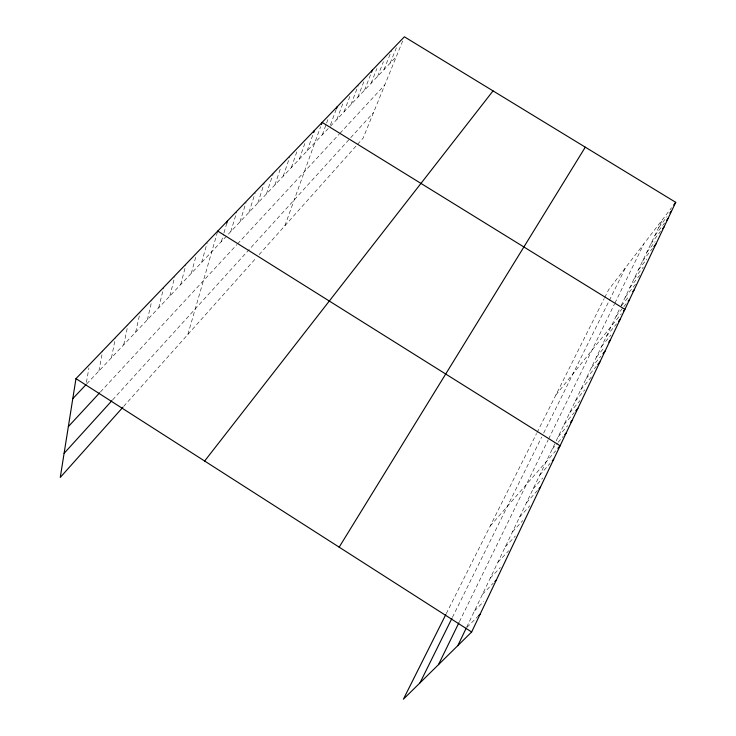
<?xml version="1.0" encoding="UTF-8"?>
<svg xmlns="http://www.w3.org/2000/svg" width="736" height="736" viewBox="0 0 736 736"><rect width="100%" height="100%" fill="white"/><g stroke="black" fill="none" stroke-linecap="round" stroke-linejoin="round"><path stroke-width="0.55" stroke-dasharray="3.68 2.76" d="M86.416 382.398L88.936 367.899M98.918 370.999L102.7 350.833M111.486 357.714L115.313 338.588M123.74 344.761L127.825 325.505M135.691 332.129L140.015 312.809M147.356 319.792L151.901 300.426M158.737 307.758L163.751 287.27M169.85 296.01L174.8 276.57M180.706 284.538L185.84 265.07M191.305 273.332L195.739 257.085M201.664 262.384L207.147 242.871M187.864 334.457L217.433 232.162M221.398 241.518L223.652 233.928M223.974 232.843L226.863 223.082M230.8 231.573L236.734 212.06M240.01 221.849L246.063 202.336M249.016 212.318L255.199 192.814M257.839 202.998L264.141 183.503M266.478 193.862L273.249 173.3M274.942 184.911L280.379 168.7M283.24 176.143L289.855 156.713M291.364 167.55L296.958 151.386M299.331 159.132L304.998 142.986M307.142 150.871L312.883 134.752M284.869 225.777L320.611 126.684M322.313 134.835L326.223 124.126M326.618 123.059L328.182 118.772M330.473 124.908L336.002 109.949M336.913 119.398L342.893 103.408M344.006 111.9L350.042 95.947M350.971 104.54L358.276 85.44M357.806 97.308L363.943 81.429M364.522 90.215L371.524 72.266M371.11 83.251L376.915 68.503M377.586 76.406L383.428 61.695M383.944 69.681L391.497 50.83M390.19 63.075L396.52 47.408M402.693 40.968L363.152 138.055L357.208 144.716M466.734 627.072L555.708 441.904M556.195 440.873L619.73 308.66M621.11 305.78L662.621 219.402M459.42 621.727L548.145 439.935M548.624 438.96L614.44 304.106M614.937 303.094L643.871 243.8M452.392 617.421L541.696 437.046M543.665 433.062L608.81 301.475M609.288 300.518L625.572 267.628M446.274 613.64L536.553 433.541M537.022 432.593L604.201 298.577M604.707 297.565L608.718 289.57L671.591 207.718M658.757 227.433L667.064 216.651M654.828 235.612L664.553 223.026M650.826 243.938L660.588 231.352M646.751 252.411L655.15 241.638M642.602 261.05L652.436 248.474M638.379 269.845L646.834 259.072M634.073 278.806L643.255 267.15M629.685 287.932L639.612 275.393M625.214 297.243L635.876 283.82M621.368 305.836L629.216 296.01M616.014 316.397L623.162 307.482M623.88 306.59L626.741 303.02M555.864 395.011L621.313 313.803M606.436 336.315L616.51 323.886M601.505 346.573L610.88 335.064M596.482 357.043L604.431 347.337M591.348 367.733L600.769 356.288M586.104 378.635L596.27 366.362M580.759 389.767L591.67 376.666M575.294 401.138L584.77 389.841M569.71 412.749L579.94 400.642M564.006 424.617L574.255 412.574M558.182 436.742L567.714 425.62M552.23 449.135L557.364 443.182M558.1 442.336L563.242 436.384M490.167 526.084L555.698 450.837M539.727 475.152L550.022 463.441M533.158 488.824L542.726 478.041M123.666 406.392L256.312 257.766M259.109 254.628L356.454 145.562M526.433 502.817L537.482 490.489M519.542 517.15L529.856 505.77M112.617 399.906L373.538 112.562M512.495 531.834L522.799 520.582M100.464 391.929L236.826 244.683M237.562 243.892L339.213 134.127M339.977 133.299L384.799 84.898M505.264 546.885L515.366 535.983M497.849 562.304L508.723 550.73M86.784 383.833L328.21 128.598M330.409 126.279L396.327 56.589M490.25 578.119L500.333 567.53M482.457 594.348L493.295 583.124M474.453 610.99L483.727 601.533M467.02 627.302L477.811 616.483"/><path stroke-width="1.1" d="M445.795 614.606L403.392 699.2L471.656 631.994L675.731 202.336L404.386 36.8L75.974 378.644L60.269 477.416L122.903 407.247M226.863 223.082L227.507 220.91M313.646 132.609L314.41 130.456M321.384 124.54L322.156 122.397L624.901 309.35L623.466 311.126M336.398 108.882L337.189 106.748M371.524 72.266L372.342 70.15M457.82 645.619L466.247 628.075M438.454 664.682L458.924 622.739M419.998 682.842L451.886 618.433M339.167 547.161L585.295 147.163M673.661 205.031L675.731 202.336M669.834 213.054L671.223 211.26M666.641 220.331L668.03 218.537M662.685 228.666L664.074 226.863M204.645 461.03L493.046 90.887M653.835 246.68L655.942 243.984M632.776 291.539L634.202 289.754M628.167 301.236L629.602 299.451M618.663 321.227L620.108 319.442M608.764 342.038L610.218 340.271M602.94 353.648L605.112 351.008M597.724 364.605L599.904 361.974M575.718 410.854L577.916 408.268M570.648 422.197L572.111 420.486M564.705 434.691L566.177 432.989M557.897 448.307L560.105 445.768L217.746 231.076M552.23 460.929L553.702 459.255M538.954 488.851L540.426 487.204M64.106 453.33L111.863 400.734M68.347 426.613L99.7 392.757M72.8 398.618L86.029 384.634M494.84 581.514L496.395 579.913M478.584 615.71L480.12 614.164M75.974 378.644L471.656 631.994"/></g></svg>
